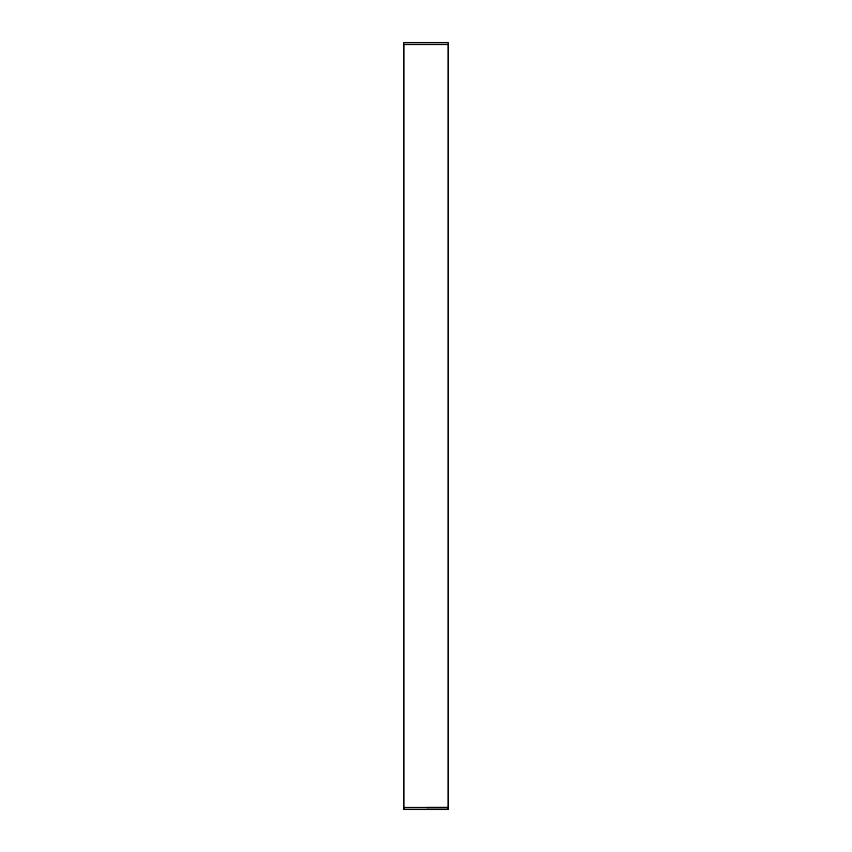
<?xml version="1.0" encoding="UTF-8"?>
<svg xmlns="http://www.w3.org/2000/svg" width="852" height="852" viewBox="0 0 852 852"><rect width="100%" height="100%" fill="white"/><g stroke="black" fill="none" stroke-linecap="round" stroke-linejoin="round"><path stroke-width="1.28" d="M403.678 809.4L403.678 44.474L448.322 44.474L448.322 809.4L403.678 809.4L403.678 42.6L448.322 42.6L448.322 809.4M427.576 807.526L426.948 807.558L447.066 807.526M403.678 807.526L448.322 807.526"/></g></svg>
